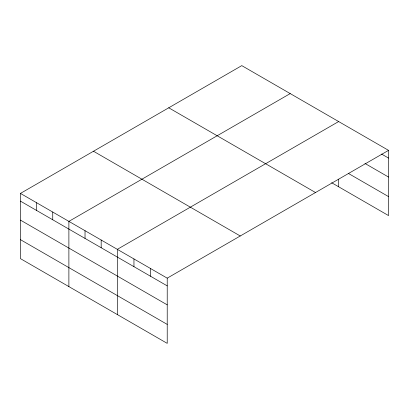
<?xml version="1.0" encoding="UTF-8"?>
<svg xmlns="http://www.w3.org/2000/svg" width="409" height="409" viewBox="0 0 409 409"><rect width="100%" height="100%" fill="white"/><g stroke="black" fill="none" stroke-linecap="round" stroke-linejoin="round"><path stroke-width="0.61" d="M331.653 182.736L388.55 215.589L388.55 150.364L241.78 65.629L20.45 193.411L20.45 258.636L167.22 343.371L167.22 278.151L20.45 193.411M290.216 93.589L68.886 221.376L68.886 286.597M338.647 121.555L117.317 249.337L117.317 314.562M167.22 278.151L388.55 150.364M381.577 154.06L388.55 158.089M364.94 163.431L388.55 177.066M348.304 173.38L388.55 196.611M168.743 107.797L315.513 192.532M93.487 151.243L240.257 235.983M20.45 201.136L167.22 285.876M20.45 220.114L167.22 304.848M20.45 239.659L167.22 324.398M338.647 179.188L338.647 186.775M150.584 268.544L150.584 276.269M133.953 258.943L133.953 266.668M101.171 240.017L101.171 247.742M85.026 230.696L85.026 238.421M52.741 212.056L52.741 219.781M36.595 202.736L36.595 210.461"/></g></svg>
